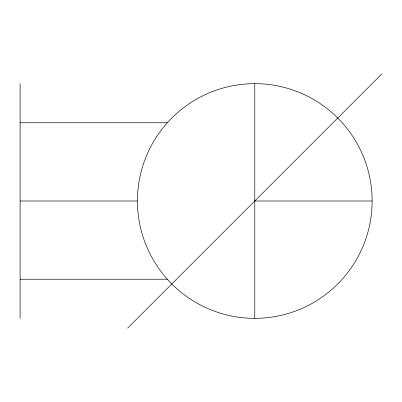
<?xml version="1.0" encoding="UTF-8"?>
<svg xmlns="http://www.w3.org/2000/svg" width="402" height="402" viewBox="0 0 402 402"><rect width="100%" height="100%" fill="white"/><g stroke="black" fill="none" stroke-linecap="round" stroke-linejoin="round"><path stroke-width="0.6" d="M127.665 328.117L381.9 73.883M20.1 122.776L167.317 122.776M20.1 201L137.439 201M254.783 201L372.121 201A117.339 117.339 0 0 1 196.111 302.621A117.339 117.339 0 0 1 196.111 99.379A117.339 117.339 0 0 1 372.121 201M20.1 279.229L167.322 279.229M254.783 83.661L254.783 318.339M20.1 83.661L20.1 318.339"/></g></svg>
